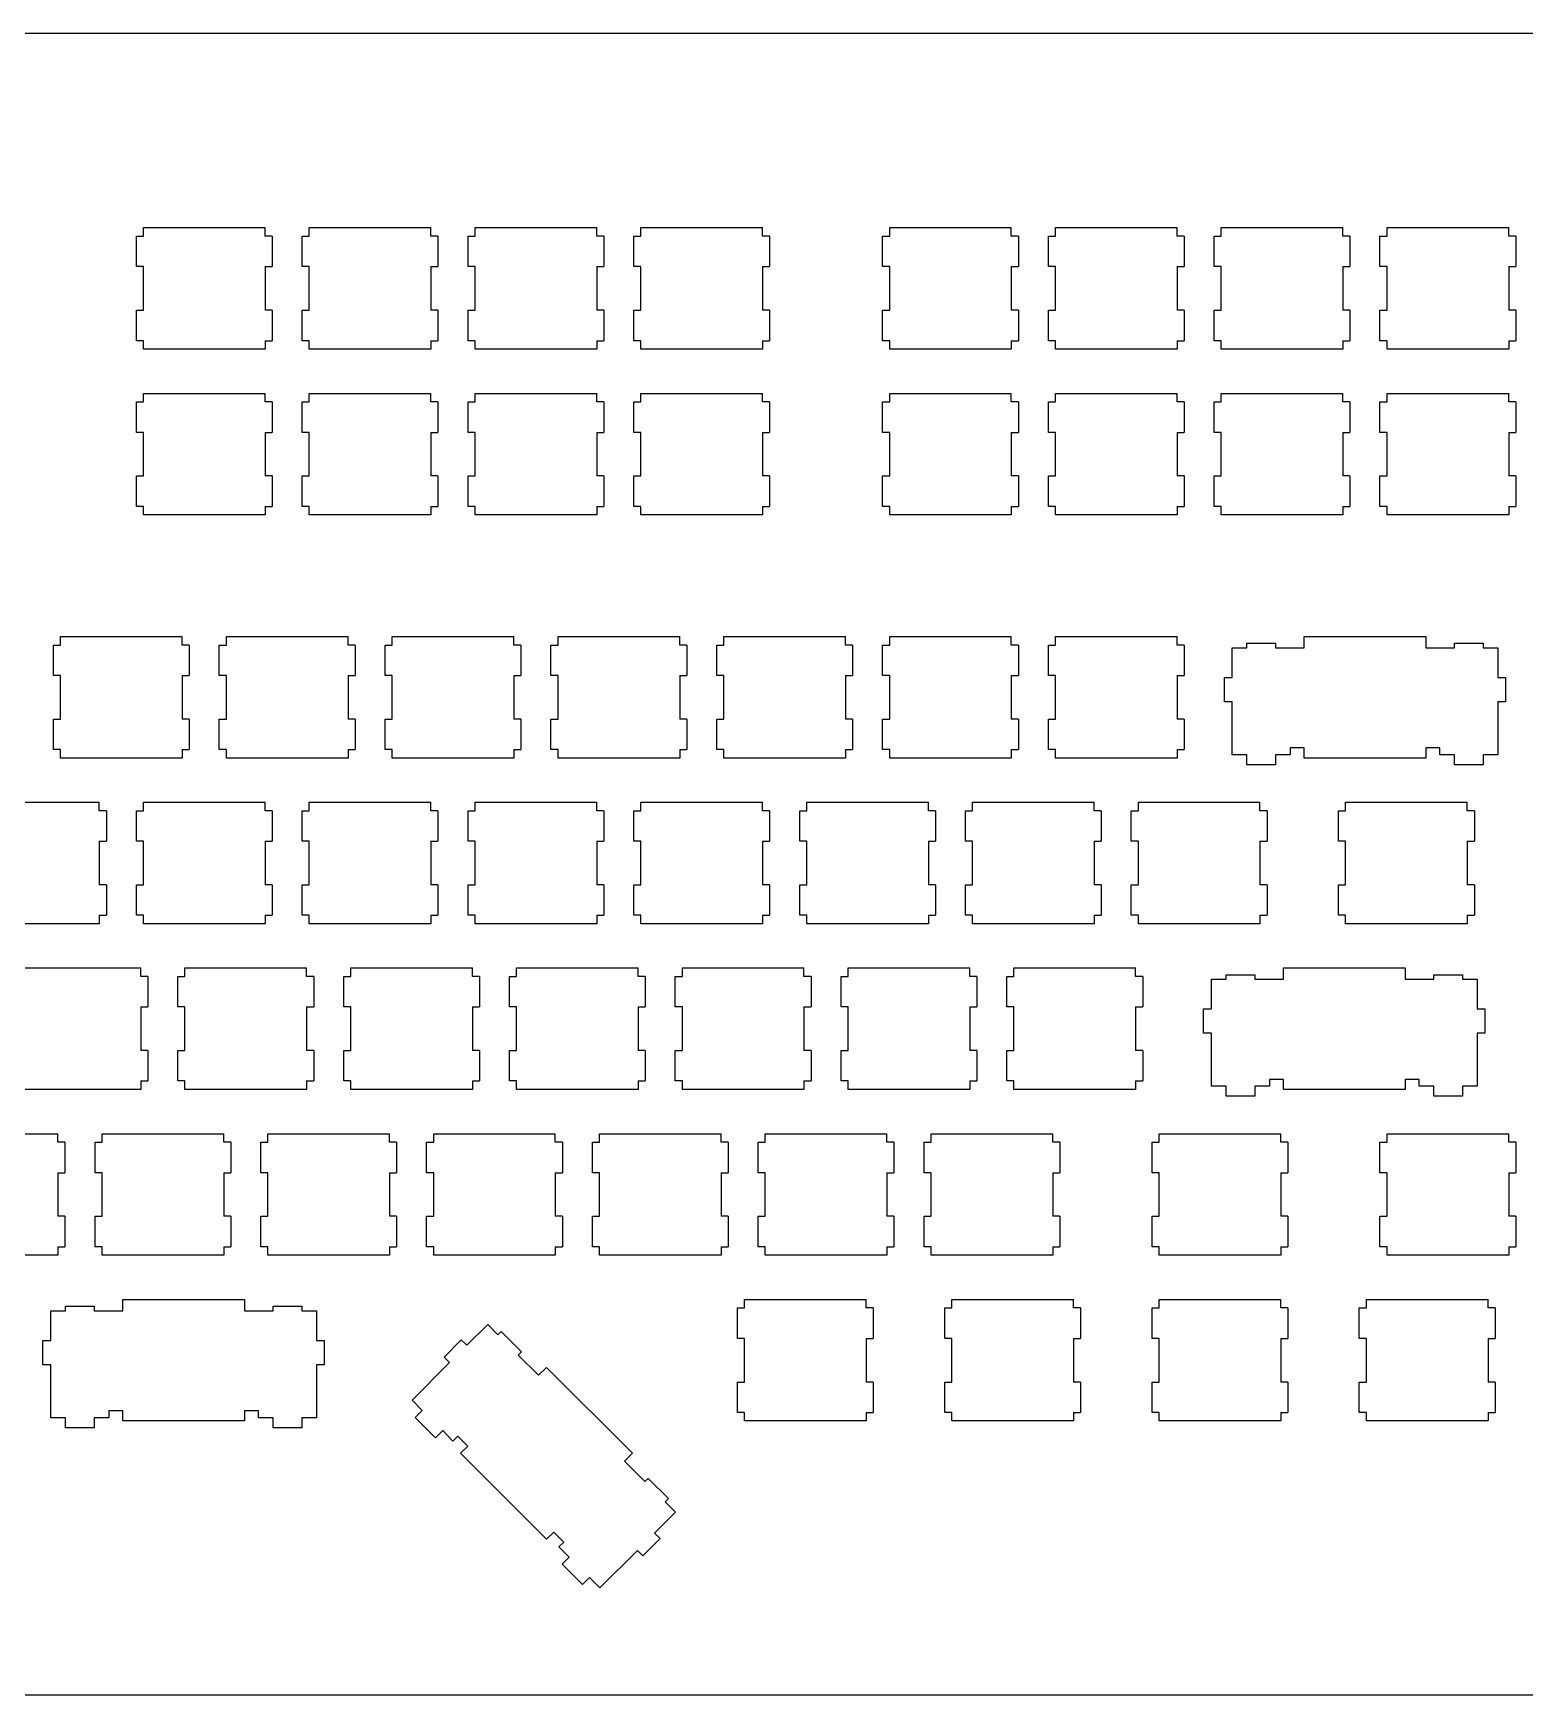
# Model space of a CAD drawing. Header units: millimetres. Extents: x 7 to 436, y 9 to 200.
# Drawn here: x 120.6 to 292, y 8.7 to 199.7 of the extents above; entities that cross this region are included whole.
import ezdxf

# ---------------------------------------------------------------- set-up
doc = ezdxf.new("R2010")
doc.units = ezdxf.units.MM
doc.layers.get('0').update_dxf_attribs({"true_color": 0xffffff})
doc.layers.add('BLACK', color=1, linetype='Continuous', true_color=0xff0000)

msp = doc.modelspace()

# ---------------------------------------------------------------- linework, layer by layer
for p, q in [((8.72, 199.7), (434.18, 199.7)), ((8.72, 8.72), (434.18, 8.72))]:
    msp.add_line(p, q)
at = {"color": 7, "true_color": 0xffffff}
for p, q in [((132.5, 172.87), (132.5, 176.37)), ((132.5, 176.37), (133.31, 176.37)), ((133.31, 176.37), (133.31, 177.35)), ((133.31, 177.35), (147.28, 177.35)), ((147.28, 176.37), (147.28, 177.35)), ((148.09, 176.37), (147.28, 176.37)), ((148.09, 176.37), (148.09, 172.87)), ((151.55, 172.87), (151.55, 176.37)), ((151.55, 176.37), (152.36, 176.37)), ((152.36, 177.35), (166.33, 177.35)), ((152.36, 176.37), (152.36, 177.35)), ((166.33, 176.37), (166.33, 177.35)), ((167.14, 176.37), (166.33, 176.37)), ((167.14, 176.37), (167.14, 172.87)), ((170.6, 172.87), (170.6, 176.37)), ((170.6, 176.37), (171.41, 176.37)), ((171.41, 177.35), (185.38, 177.35)), ((171.41, 176.37), (171.41, 177.35)), ((185.38, 176.37), (185.38, 177.35)), ((186.19, 176.37), (185.38, 176.37)), ((186.19, 176.37), (186.19, 172.87)), ((189.65, 172.87), (189.65, 176.37)), ((189.65, 176.37), (190.46, 176.37)), ((190.46, 177.35), (204.43, 177.35)), ((190.46, 176.37), (190.46, 177.35)), ((204.43, 176.37), (204.43, 177.35)), ((205.24, 176.37), (204.43, 176.37)), ((205.24, 176.37), (205.24, 172.87)), ((218.22, 172.87), (218.22, 176.37)), ((218.22, 176.37), (219.04, 176.37)), ((219.04, 176.37), (219.04, 177.35)), ((219.04, 177.35), (233.01, 177.35)), ((233.01, 176.37), (233.01, 177.35)), ((233.82, 176.37), (233.01, 176.37)), ((233.82, 176.37), (233.82, 172.87)), ((237.27, 172.87), (237.27, 176.37)), ((237.27, 176.37), (238.09, 176.37)), ((238.09, 177.35), (252.06, 177.35)), ((238.09, 176.37), (238.09, 177.35)), ((252.06, 176.37), (252.06, 177.35)), ((252.87, 176.37), (252.06, 176.37)), ((252.87, 176.37), (252.87, 172.87)), ((256.32, 172.87), (256.32, 176.37)), ((256.32, 176.37), (257.14, 176.37)), ((257.14, 177.35), (271.11, 177.35)), ((257.14, 176.37), (257.14, 177.35)), ((271.11, 176.37), (271.11, 177.35)), ((271.92, 176.37), (271.11, 176.37)), ((271.92, 176.37), (271.92, 172.87)), ((275.37, 172.87), (275.37, 176.37)), ((275.37, 176.37), (276.19, 176.37)), ((276.19, 177.35), (290.16, 177.35)), ((276.19, 176.37), (276.19, 177.35)), ((290.16, 176.37), (290.16, 177.35)), ((290.97, 176.37), (290.16, 176.37)), ((290.97, 176.37), (290.97, 172.87)), ((133.31, 172.87), (132.5, 172.87)), ((133.31, 167.86), (133.31, 172.87)), ((147.28, 172.87), (148.09, 172.87)), ((147.28, 172.87), (147.28, 167.86)), ((152.36, 172.87), (151.55, 172.87)), ((152.36, 167.86), (152.36, 172.87)), ((166.33, 172.87), (166.33, 167.86)), ((166.33, 172.87), (167.14, 172.87)), ((171.41, 172.87), (170.6, 172.87)), ((171.41, 167.86), (171.41, 172.87)), ((185.38, 172.87), (185.38, 167.86)), ((185.38, 172.87), (186.19, 172.87)), ((190.46, 172.87), (189.65, 172.87)), ((190.46, 167.86), (190.46, 172.87)), ((204.43, 172.87), (204.43, 167.86)), ((204.43, 172.87), (205.24, 172.87)), ((219.04, 172.87), (218.22, 172.87)), ((219.04, 167.86), (219.04, 172.87)), ((233.01, 172.87), (233.82, 172.87)), ((233.01, 172.87), (233.01, 167.86)), ((238.09, 172.87), (237.27, 172.87)), ((238.09, 167.86), (238.09, 172.87)), ((252.06, 172.87), (252.06, 167.86)), ((252.06, 172.87), (252.87, 172.87)), ((257.14, 172.87), (256.32, 172.87)), ((257.14, 167.86), (257.14, 172.87)), ((271.11, 172.87), (271.11, 167.86)), ((271.11, 172.87), (271.92, 172.87)), ((276.19, 172.87), (275.37, 172.87)), ((276.19, 167.86), (276.19, 172.87)), ((290.16, 172.87), (290.16, 167.86)), ((290.16, 172.87), (290.97, 172.87)), ((132.5, 164.36), (132.5, 167.86)), ((132.5, 167.86), (133.31, 167.86)), ((148.09, 167.86), (147.28, 167.86)), ((148.09, 167.86), (148.09, 164.36)), ((151.55, 164.36), (151.55, 167.86)), ((151.55, 167.86), (152.36, 167.86)), ((167.14, 167.86), (166.33, 167.86)), ((167.14, 167.86), (167.14, 164.36)), ((170.6, 164.36), (170.6, 167.86)), ((170.6, 167.86), (171.41, 167.86)), ((186.19, 167.86), (185.38, 167.86)), ((186.19, 167.86), (186.19, 164.36)), ((189.65, 164.36), (189.65, 167.86)), ((189.65, 167.86), (190.46, 167.86)), ((205.24, 167.86), (204.43, 167.86)), ((205.24, 167.86), (205.24, 164.36)), ((218.22, 164.36), (218.22, 167.86)), ((218.22, 167.86), (219.04, 167.86)), ((233.82, 167.86), (233.01, 167.86)), ((233.82, 167.86), (233.82, 164.36)), ((237.27, 164.36), (237.27, 167.86)), ((237.27, 167.86), (238.09, 167.86)), ((252.87, 167.86), (252.06, 167.86)), ((252.87, 167.86), (252.87, 164.36)), ((256.32, 164.36), (256.32, 167.86)), ((256.32, 167.86), (257.14, 167.86)), ((271.92, 167.86), (271.11, 167.86)), ((271.92, 167.86), (271.92, 164.36)), ((275.37, 164.36), (275.37, 167.86)), ((275.37, 167.86), (276.19, 167.86)), ((290.97, 167.86), (290.16, 167.86)), ((290.97, 167.86), (290.97, 164.36)), ((133.31, 164.36), (132.5, 164.36)), ((133.31, 163.38), (133.31, 164.36)), ((147.28, 164.36), (148.09, 164.36)), ((147.28, 164.36), (147.28, 163.38)), ((152.36, 164.36), (151.55, 164.36)), ((152.36, 163.38), (152.36, 164.36)), ((166.33, 164.36), (167.14, 164.36)), ((166.33, 164.36), (166.33, 163.38)), ((171.41, 164.36), (170.6, 164.36)), ((171.41, 163.38), (171.41, 164.36)), ((185.38, 164.36), (186.19, 164.36)), ((185.38, 164.36), (185.38, 163.38)), ((190.46, 164.36), (189.65, 164.36)), ((190.46, 163.38), (190.46, 164.36)), ((204.43, 164.36), (205.24, 164.36)), ((204.43, 164.36), (204.43, 163.38)), ((219.04, 164.36), (218.22, 164.36)), ((219.04, 163.38), (219.04, 164.36)), ((233.01, 164.36), (233.82, 164.36)), ((233.01, 164.36), (233.01, 163.38)), ((238.09, 164.36), (237.27, 164.36)), ((238.09, 163.38), (238.09, 164.36)), ((252.06, 164.36), (252.87, 164.36)), ((252.06, 164.36), (252.06, 163.38)), ((257.14, 164.36), (256.32, 164.36)), ((257.14, 163.38), (257.14, 164.36)), ((271.11, 164.36), (271.92, 164.36)), ((271.11, 164.36), (271.11, 163.38)), ((276.19, 164.36), (275.37, 164.36)), ((276.19, 163.38), (276.19, 164.36)), ((290.16, 164.36), (290.97, 164.36)), ((290.16, 164.36), (290.16, 163.38)), ((147.28, 163.38), (133.31, 163.38)), ((166.33, 163.38), (152.36, 163.38)), ((185.38, 163.38), (171.41, 163.38)), ((204.43, 163.38), (190.46, 163.38)), ((233.01, 163.38), (219.04, 163.38)), ((252.06, 163.38), (238.09, 163.38)), ((271.11, 163.38), (257.14, 163.38)), ((290.16, 163.38), (276.19, 163.38)), ((132.5, 157.32), (133.31, 157.32)), ((132.5, 153.82), (132.5, 157.32)), ((133.31, 157.32), (133.31, 158.3)), ((133.31, 158.3), (147.28, 158.3)), ((147.28, 157.32), (147.28, 158.3)), ((148.09, 157.32), (147.28, 157.32)), ((148.09, 157.32), (148.09, 153.82)), ((151.55, 157.32), (152.36, 157.32)), ((151.55, 153.82), (151.55, 157.32)), ((152.36, 157.32), (152.36, 158.3)), ((152.36, 158.3), (166.33, 158.3)), ((166.33, 157.32), (166.33, 158.3)), ((167.14, 157.32), (166.33, 157.32)), ((167.14, 157.32), (167.14, 153.82)), ((170.6, 157.32), (171.41, 157.32)), ((170.6, 153.82), (170.6, 157.32)), ((171.41, 157.32), (171.41, 158.3)), ((171.41, 158.3), (185.38, 158.3)), ((185.38, 157.32), (185.38, 158.3)), ((186.19, 157.32), (185.38, 157.32)), ((186.19, 157.32), (186.19, 153.82)), ((189.65, 157.32), (190.46, 157.32)), ((189.65, 153.82), (189.65, 157.32)), ((190.46, 157.32), (190.46, 158.3)), ((190.46, 158.3), (204.43, 158.3)), ((204.43, 157.32), (204.43, 158.3)), ((205.24, 157.32), (204.43, 157.32)), ((205.24, 157.32), (205.24, 153.82)), ((218.22, 157.32), (219.04, 157.32)), ((218.22, 153.82), (218.22, 157.32)), ((219.04, 157.32), (219.04, 158.3)), ((219.04, 158.3), (233.01, 158.3)), ((233.01, 157.32), (233.01, 158.3)), ((233.82, 157.32), (233.01, 157.32)), ((233.82, 157.32), (233.82, 153.82)), ((237.27, 157.32), (238.09, 157.32)), ((237.27, 153.82), (237.27, 157.32)), ((238.09, 157.32), (238.09, 158.3)), ((238.09, 158.3), (252.06, 158.3)), ((252.06, 157.32), (252.06, 158.3)), ((252.87, 157.32), (252.06, 157.32)), ((252.87, 157.32), (252.87, 153.82)), ((256.32, 157.32), (257.14, 157.32)), ((256.32, 153.82), (256.32, 157.32)), ((257.14, 157.32), (257.14, 158.3)), ((257.14, 158.3), (271.11, 158.3)), ((271.11, 157.32), (271.11, 158.3)), ((271.92, 157.32), (271.11, 157.32)), ((271.92, 157.32), (271.92, 153.82)), ((275.37, 157.32), (276.19, 157.32)), ((275.37, 153.82), (275.37, 157.32)), ((276.19, 157.32), (276.19, 158.3)), ((276.19, 158.3), (290.16, 158.3)), ((290.16, 157.32), (290.16, 158.3)), ((290.97, 157.32), (290.16, 157.32)), ((290.97, 157.32), (290.97, 153.82)), ((133.31, 153.82), (132.5, 153.82)), ((133.31, 148.81), (133.31, 153.82)), ((147.28, 153.82), (148.09, 153.82)), ((147.28, 153.82), (147.28, 148.81)), ((152.36, 153.82), (151.55, 153.82)), ((152.36, 148.81), (152.36, 153.82)), ((166.33, 153.82), (167.14, 153.82)), ((166.33, 153.82), (166.33, 148.81)), ((171.41, 153.82), (170.6, 153.82)), ((171.41, 148.81), (171.41, 153.82)), ((185.38, 153.82), (186.19, 153.82)), ((185.38, 153.82), (185.38, 148.81)), ((190.46, 153.82), (189.65, 153.82)), ((190.46, 148.81), (190.46, 153.82)), ((204.43, 153.82), (205.24, 153.82)), ((204.43, 153.82), (204.43, 148.81)), ((219.04, 153.82), (218.22, 153.82)), ((219.04, 148.81), (219.04, 153.82)), ((233.01, 153.82), (233.82, 153.82)), ((233.01, 153.82), (233.01, 148.81)), ((238.09, 153.82), (237.27, 153.82)), ((238.09, 148.81), (238.09, 153.82)), ((252.06, 153.82), (252.87, 153.82)), ((252.06, 153.82), (252.06, 148.81)), ((257.14, 153.82), (256.32, 153.82)), ((257.14, 148.81), (257.14, 153.82)), ((271.11, 153.82), (271.92, 153.82)), ((271.11, 153.82), (271.11, 148.81)), ((276.19, 153.82), (275.37, 153.82)), ((276.19, 148.81), (276.19, 153.82)), ((290.16, 153.82), (290.97, 153.82)), ((290.16, 153.82), (290.16, 148.81)), ((132.5, 148.81), (133.31, 148.81)), ((132.5, 145.31), (132.5, 148.81)), ((148.09, 148.81), (147.28, 148.81)), ((148.09, 148.81), (148.09, 145.31)), ((151.55, 148.81), (152.36, 148.81)), ((151.55, 145.31), (151.55, 148.81)), ((167.14, 148.81), (166.33, 148.81)), ((167.14, 148.81), (167.14, 145.31)), ((170.6, 148.81), (171.41, 148.81)), ((170.6, 145.31), (170.6, 148.81)), ((186.19, 148.81), (185.38, 148.81)), ((186.19, 148.81), (186.19, 145.31)), ((189.65, 148.81), (190.46, 148.81)), ((189.65, 145.31), (189.65, 148.81)), ((205.24, 148.81), (204.43, 148.81)), ((205.24, 148.81), (205.24, 145.31)), ((218.22, 148.81), (219.04, 148.81)), ((218.22, 145.31), (218.22, 148.81)), ((233.82, 148.81), (233.01, 148.81)), ((233.82, 148.81), (233.82, 145.31)), ((237.27, 148.81), (238.09, 148.81)), ((237.27, 145.31), (237.27, 148.81)), ((252.87, 148.81), (252.06, 148.81)), ((252.87, 148.81), (252.87, 145.31)), ((256.32, 148.81), (257.14, 148.81)), ((256.32, 145.31), (256.32, 148.81)), ((271.92, 148.81), (271.11, 148.81)), ((271.92, 148.81), (271.92, 145.31)), ((275.37, 148.81), (276.19, 148.81)), ((275.37, 145.31), (275.37, 148.81)), ((290.97, 148.81), (290.16, 148.81)), ((290.97, 148.81), (290.97, 145.31)), ((133.31, 145.31), (132.5, 145.31)), ((133.31, 144.33), (133.31, 145.31)), ((147.28, 145.31), (147.28, 144.33)), ((147.28, 145.31), (148.09, 145.31)), ((152.36, 145.31), (151.55, 145.31)), ((152.36, 144.33), (152.36, 145.31)), ((166.33, 145.31), (166.33, 144.33)), ((166.33, 145.31), (167.14, 145.31)), ((171.41, 145.31), (170.6, 145.31)), ((171.41, 144.33), (171.41, 145.31)), ((185.38, 145.31), (185.38, 144.33)), ((185.38, 145.31), (186.19, 145.31)), ((190.46, 145.31), (189.65, 145.31)), ((190.46, 144.33), (190.46, 145.31)), ((204.43, 145.31), (204.43, 144.33)), ((204.43, 145.31), (205.24, 145.31)), ((219.04, 145.31), (218.22, 145.31)), ((219.04, 144.33), (219.04, 145.31)), ((233.01, 145.31), (233.01, 144.33)), ((233.01, 145.31), (233.82, 145.31)), ((238.09, 145.31), (237.27, 145.31)), ((238.09, 144.33), (238.09, 145.31)), ((252.06, 145.31), (252.06, 144.33)), ((252.06, 145.31), (252.87, 145.31)), ((257.14, 145.31), (256.32, 145.31)), ((257.14, 144.33), (257.14, 145.31)), ((271.11, 145.31), (271.11, 144.33)), ((271.11, 145.31), (271.92, 145.31)), ((276.19, 145.31), (275.37, 145.31)), ((276.19, 144.33), (276.19, 145.31)), ((290.16, 145.31), (290.16, 144.33)), ((290.16, 145.31), (290.97, 145.31)), ((147.28, 144.33), (133.31, 144.33)), ((166.33, 144.33), (152.36, 144.33)), ((185.38, 144.33), (171.41, 144.33)), ((204.43, 144.33), (190.46, 144.33)), ((233.01, 144.33), (219.04, 144.33)), ((252.06, 144.33), (238.09, 144.33)), ((271.11, 144.33), (257.14, 144.33)), ((290.16, 144.33), (276.19, 144.33)), ((123.79, 129.38), (123.79, 130.36)), ((123.79, 130.36), (137.76, 130.36)), ((137.76, 129.38), (137.76, 130.36)), ((142.84, 129.38), (142.84, 130.36)), ((142.84, 130.36), (156.81, 130.36)), ((156.81, 129.38), (156.81, 130.36)), ((161.89, 129.38), (161.89, 130.36)), ((161.89, 130.36), (175.86, 130.36)), ((175.86, 129.38), (175.86, 130.36)), ((180.94, 129.38), (180.94, 130.36)), ((180.94, 130.36), (194.91, 130.36)), ((194.91, 129.38), (194.91, 130.36)), ((199.99, 129.38), (199.99, 130.36)), ((199.99, 130.36), (213.96, 130.36)), ((213.96, 129.38), (213.96, 130.36)), ((219.04, 129.38), (219.04, 130.36)), ((219.04, 130.36), (233.01, 130.36)), ((233.01, 129.38), (233.01, 130.36)), ((238.09, 129.38), (238.09, 130.36)), ((238.09, 130.36), (252.06, 130.36)), ((252.06, 129.38), (252.06, 130.36)), ((122.97, 129.38), (123.79, 129.38)), ((122.97, 125.88), (122.97, 129.38)), ((138.57, 129.38), (137.76, 129.38)), ((138.57, 129.38), (138.57, 125.88)), ((142.02, 129.38), (142.84, 129.38)), ((142.02, 125.88), (142.02, 129.38)), ((157.62, 129.38), (156.81, 129.38)), ((157.62, 129.38), (157.62, 125.88)), ((161.07, 129.38), (161.89, 129.38)), ((161.07, 125.88), (161.07, 129.38)), ((176.67, 129.38), (175.86, 129.38)), ((176.67, 129.38), (176.67, 125.88)), ((180.12, 129.38), (180.94, 129.38)), ((180.12, 125.88), (180.12, 129.38)), ((195.72, 129.38), (194.91, 129.38)), ((195.72, 129.38), (195.72, 125.88)), ((199.17, 129.38), (199.99, 129.38)), ((199.17, 125.88), (199.17, 129.38)), ((214.77, 129.38), (213.96, 129.38)), ((214.77, 129.38), (214.77, 125.88)), ((218.22, 129.38), (219.04, 129.38)), ((218.22, 125.88), (218.22, 129.38)), ((233.82, 129.38), (233.01, 129.38)), ((233.82, 129.38), (233.82, 125.88)), ((237.27, 129.38), (238.09, 129.38)), ((237.27, 125.88), (237.27, 129.38)), ((252.87, 129.38), (252.06, 129.38)), ((252.87, 129.38), (252.87, 125.88)), ((123.79, 125.88), (122.97, 125.88)), ((123.79, 120.87), (123.79, 125.88)), ((137.76, 125.88), (138.57, 125.88)), ((137.76, 125.88), (137.76, 120.87)), ((142.84, 125.88), (142.02, 125.88)), ((142.84, 120.87), (142.84, 125.88)), ((156.81, 125.88), (157.62, 125.88)), ((156.81, 125.88), (156.81, 120.87)), ((161.89, 125.88), (161.07, 125.88)), ((161.89, 120.87), (161.89, 125.88)), ((175.86, 125.88), (176.67, 125.88)), ((175.86, 125.88), (175.86, 120.87)), ((180.94, 125.88), (180.12, 125.88)), ((180.94, 120.87), (180.94, 125.88)), ((194.91, 125.88), (195.72, 125.88)), ((194.91, 125.88), (194.91, 120.87)), ((199.99, 125.88), (199.17, 125.88)), ((199.99, 120.87), (199.99, 125.88)), ((213.96, 125.88), (214.77, 125.88)), ((213.96, 125.88), (213.96, 120.87)), ((219.04, 125.88), (218.22, 125.88)), ((219.04, 120.87), (219.04, 125.88)), ((233.01, 125.88), (233.82, 125.88)), ((233.01, 125.88), (233.01, 120.87)), ((238.09, 125.88), (237.27, 125.88)), ((238.09, 120.87), (238.09, 125.88)), ((252.06, 125.88), (252.87, 125.88)), ((252.06, 125.88), (252.06, 120.87)), ((122.97, 120.87), (123.79, 120.87)), ((122.97, 117.37), (122.97, 120.87)), ((138.57, 120.87), (137.76, 120.87)), ((138.57, 120.87), (138.57, 117.37)), ((142.02, 120.87), (142.84, 120.87)), ((142.02, 117.37), (142.02, 120.87)), ((157.62, 120.87), (156.81, 120.87)), ((157.62, 120.87), (157.62, 117.37)), ((161.07, 120.87), (161.89, 120.87)), ((161.07, 117.37), (161.07, 120.87)), ((176.67, 120.87), (175.86, 120.87)), ((176.67, 120.87), (176.67, 117.37)), ((180.12, 120.87), (180.94, 120.87)), ((180.12, 117.37), (180.12, 120.87)), ((195.72, 120.87), (194.91, 120.87)), ((195.72, 120.87), (195.72, 117.37)), ((199.17, 120.87), (199.99, 120.87)), ((199.17, 117.37), (199.17, 120.87)), ((214.77, 120.87), (213.96, 120.87)), ((214.77, 120.87), (214.77, 117.37)), ((218.22, 120.87), (219.04, 120.87)), ((218.22, 117.37), (218.22, 120.87)), ((233.82, 120.87), (233.01, 120.87)), ((233.82, 120.87), (233.82, 117.37)), ((237.27, 120.87), (238.09, 120.87)), ((237.27, 117.37), (237.27, 120.87)), ((252.87, 120.87), (252.06, 120.87)), ((252.87, 120.87), (252.87, 117.37)), ((123.79, 117.37), (122.97, 117.37)), ((123.79, 116.39), (123.79, 117.37)), ((137.76, 117.37), (137.76, 116.39)), ((137.76, 117.37), (138.57, 117.37)), ((142.84, 117.37), (142.02, 117.37)), ((142.84, 116.39), (142.84, 117.37)), ((156.81, 117.37), (156.81, 116.39)), ((156.81, 117.37), (157.62, 117.37)), ((161.89, 117.37), (161.07, 117.37)), ((161.89, 116.39), (161.89, 117.37)), ((175.86, 117.37), (175.86, 116.39)), ((175.86, 117.37), (176.67, 117.37)), ((180.94, 117.37), (180.12, 117.37)), ((180.94, 116.39), (180.94, 117.37)), ((194.91, 117.37), (194.91, 116.39)), ((194.91, 117.37), (195.72, 117.37)), ((199.99, 117.37), (199.17, 117.37)), ((199.99, 116.39), (199.99, 117.37)), ((213.96, 117.37), (213.96, 116.39)), ((213.96, 117.37), (214.77, 117.37)), ((219.04, 117.37), (218.22, 117.37)), ((219.04, 116.39), (219.04, 117.37)), ((233.01, 117.37), (233.01, 116.39)), ((233.01, 117.37), (233.82, 117.37)), ((238.09, 117.37), (237.27, 117.37)), ((238.09, 116.39), (238.09, 117.37)), ((252.06, 117.37), (252.06, 116.39)), ((252.06, 117.37), (252.87, 117.37)), ((137.76, 116.39), (123.79, 116.39)), ((156.81, 116.39), (142.84, 116.39)), ((175.86, 116.39), (161.89, 116.39)), ((194.91, 116.39), (180.94, 116.39)), ((213.96, 116.39), (199.99, 116.39)), ((233.01, 116.39), (219.04, 116.39)), ((252.06, 116.39), (238.09, 116.39)), ((114.26, 111.31), (128.23, 111.31)), ((128.23, 110.33), (128.23, 111.31)), ((133.31, 110.33), (133.31, 111.31)), ((133.31, 111.31), (147.28, 111.31)), ((147.28, 110.33), (147.28, 111.31)), ((152.36, 110.33), (152.36, 111.31)), ((152.36, 111.31), (166.33, 111.31)), ((166.33, 110.33), (166.33, 111.31)), ((171.41, 110.33), (171.41, 111.31)), ((171.41, 111.31), (185.38, 111.31)), ((185.38, 110.33), (185.38, 111.31)), ((190.46, 110.33), (190.46, 111.31)), ((190.46, 111.31), (204.43, 111.31)), ((204.43, 110.33), (204.43, 111.31)), ((209.51, 110.33), (209.51, 111.31)), ((209.51, 111.31), (223.48, 111.31)), ((223.48, 110.33), (223.48, 111.31)), ((228.56, 110.33), (228.56, 111.31)), ((228.56, 111.31), (242.53, 111.31)), ((242.53, 110.33), (242.53, 111.31)), ((247.61, 110.33), (247.61, 111.31)), ((247.61, 111.31), (261.58, 111.31)), ((261.58, 110.33), (261.58, 111.31)), ((271.42, 110.33), (271.42, 111.31)), ((271.42, 111.31), (285.39, 111.31)), ((285.39, 110.33), (285.39, 111.31)), ((129.04, 110.33), (128.23, 110.33)), ((129.04, 110.33), (129.04, 106.83)), ((132.5, 110.33), (133.31, 110.33)), ((132.5, 106.83), (132.5, 110.33)), ((148.09, 110.33), (147.28, 110.33)), ((148.09, 110.33), (148.09, 106.83)), ((151.55, 110.33), (152.36, 110.33)), ((151.55, 106.83), (151.55, 110.33)), ((167.14, 110.33), (166.33, 110.33)), ((167.14, 110.33), (167.14, 106.83)), ((170.6, 110.33), (171.41, 110.33)), ((170.6, 106.83), (170.6, 110.33)), ((186.19, 110.33), (185.38, 110.33)), ((186.19, 110.33), (186.19, 106.83)), ((189.65, 110.33), (190.46, 110.33)), ((189.65, 106.83), (189.65, 110.33)), ((205.24, 110.33), (204.43, 110.33)), ((205.24, 110.33), (205.24, 106.83)), ((208.7, 110.33), (209.51, 110.33)), ((208.7, 106.83), (208.7, 110.33)), ((224.29, 110.33), (223.48, 110.33)), ((224.29, 110.33), (224.29, 106.83)), ((227.75, 110.33), (228.56, 110.33)), ((227.75, 106.83), (227.75, 110.33)), ((243.34, 110.33), (242.53, 110.33)), ((243.34, 110.33), (243.34, 106.83)), ((246.8, 110.33), (247.61, 110.33)), ((246.8, 106.83), (246.8, 110.33)), ((262.39, 110.33), (261.58, 110.33)), ((262.39, 110.33), (262.39, 106.83)), ((270.61, 110.33), (271.42, 110.33)), ((270.61, 106.83), (270.61, 110.33)), ((286.21, 110.33), (285.39, 110.33)), ((286.21, 110.33), (286.21, 106.83)), ((128.23, 106.83), (129.04, 106.83)), ((128.23, 106.83), (128.23, 101.82)), ((133.31, 106.83), (132.5, 106.83)), ((133.31, 101.82), (133.31, 106.83)), ((147.28, 106.83), (148.09, 106.83)), ((147.28, 106.83), (147.28, 101.82)), ((152.36, 106.83), (151.55, 106.83)), ((152.36, 101.82), (152.36, 106.83)), ((166.33, 106.83), (167.14, 106.83)), ((166.33, 106.83), (166.33, 101.82)), ((171.41, 106.83), (170.6, 106.83)), ((171.41, 101.82), (171.41, 106.83)), ((185.38, 106.83), (186.19, 106.83)), ((185.38, 106.83), (185.38, 101.82)), ((190.46, 106.83), (189.65, 106.83)), ((190.46, 101.82), (190.46, 106.83)), ((204.43, 106.83), (205.24, 106.83)), ((204.43, 106.83), (204.43, 101.82)), ((209.51, 106.83), (208.7, 106.83)), ((209.51, 101.82), (209.51, 106.83)), ((223.48, 106.83), (224.29, 106.83)), ((223.48, 106.83), (223.48, 101.82)), ((228.56, 106.83), (227.75, 106.83)), ((228.56, 101.82), (228.56, 106.83)), ((242.53, 106.83), (243.34, 106.83)), ((242.53, 106.83), (242.53, 101.82)), ((247.61, 106.83), (246.8, 106.83)), ((247.61, 101.82), (247.61, 106.83)), ((261.58, 106.83), (262.39, 106.83)), ((261.58, 106.83), (261.58, 101.82)), ((271.42, 106.83), (270.61, 106.83)), ((271.42, 101.82), (271.42, 106.83)), ((285.39, 106.83), (286.21, 106.83)), ((285.39, 106.83), (285.39, 101.82)), ((129.04, 101.82), (128.23, 101.82)), ((129.04, 101.82), (129.04, 98.32)), ((132.5, 101.82), (133.31, 101.82)), ((132.5, 98.32), (132.5, 101.82)), ((148.09, 101.82), (147.28, 101.82)), ((148.09, 101.82), (148.09, 98.32)), ((151.55, 101.82), (152.36, 101.82)), ((151.55, 98.32), (151.55, 101.82)), ((167.14, 101.82), (166.33, 101.82)), ((167.14, 101.82), (167.14, 98.32)), ((170.6, 101.82), (171.41, 101.82)), ((170.6, 98.32), (170.6, 101.82)), ((186.19, 101.82), (185.38, 101.82)), ((186.19, 101.82), (186.19, 98.32)), ((189.65, 101.82), (190.46, 101.82)), ((189.65, 98.32), (189.65, 101.82)), ((205.24, 101.82), (204.43, 101.82)), ((205.24, 101.82), (205.24, 98.32)), ((208.7, 101.82), (209.51, 101.82)), ((208.7, 98.32), (208.7, 101.82)), ((224.29, 101.82), (223.48, 101.82)), ((224.29, 101.82), (224.29, 98.32)), ((227.75, 101.82), (228.56, 101.82)), ((227.75, 98.32), (227.75, 101.82)), ((243.34, 101.82), (242.53, 101.82)), ((243.34, 101.82), (243.34, 98.32)), ((246.8, 101.82), (247.61, 101.82)), ((246.8, 98.32), (246.8, 101.82)), ((262.39, 101.82), (261.58, 101.82)), ((262.39, 101.82), (262.39, 98.32)), ((270.61, 101.82), (271.42, 101.82)), ((270.61, 98.32), (270.61, 101.82)), ((286.21, 101.82), (285.39, 101.82)), ((286.21, 101.82), (286.21, 98.32)), ((128.23, 98.32), (128.23, 97.34)), ((128.23, 98.32), (129.04, 98.32)), ((133.31, 98.32), (132.5, 98.32)), ((133.31, 97.34), (133.31, 98.32)), ((147.28, 98.32), (147.28, 97.34)), ((147.28, 98.32), (148.09, 98.32)), ((152.36, 98.32), (151.55, 98.32)), ((152.36, 97.34), (152.36, 98.32)), ((166.33, 98.32), (166.33, 97.34)), ((166.33, 98.32), (167.14, 98.32)), ((171.41, 98.32), (170.6, 98.32)), ((171.41, 97.34), (171.41, 98.32)), ((185.38, 98.32), (185.38, 97.34)), ((185.38, 98.32), (186.19, 98.32)), ((190.46, 98.32), (189.65, 98.32)), ((190.46, 97.34), (190.46, 98.32)), ((204.43, 98.32), (204.43, 97.34)), ((204.43, 98.32), (205.24, 98.32)), ((209.51, 98.32), (208.7, 98.32)), ((209.51, 97.34), (209.51, 98.32)), ((223.48, 98.32), (223.48, 97.34)), ((223.48, 98.32), (224.29, 98.32)), ((228.56, 98.32), (227.75, 98.32)), ((228.56, 97.34), (228.56, 98.32)), ((242.53, 98.32), (242.53, 97.34)), ((242.53, 98.32), (243.34, 98.32)), ((247.61, 98.32), (246.8, 98.32)), ((247.61, 97.34), (247.61, 98.32)), ((261.58, 98.32), (261.58, 97.34)), ((261.58, 98.32), (262.39, 98.32)), ((271.42, 98.32), (270.61, 98.32)), ((271.42, 97.34), (271.42, 98.32)), ((285.39, 98.32), (285.39, 97.34)), ((285.39, 98.32), (286.21, 98.32)), ((128.23, 97.34), (114.26, 97.34)), ((147.28, 97.34), (133.31, 97.34)), ((166.33, 97.34), (152.36, 97.34)), ((185.38, 97.34), (171.41, 97.34)), ((204.43, 97.34), (190.46, 97.34)), ((223.48, 97.34), (209.51, 97.34)), ((242.53, 97.34), (228.56, 97.34)), ((261.58, 97.34), (247.61, 97.34)), ((285.39, 97.34), (271.42, 97.34)), ((119.02, 92.26), (132.99, 92.26)), ((132.99, 91.28), (132.99, 92.26)), ((138.07, 91.28), (138.07, 92.26)), ((138.07, 92.26), (152.04, 92.26)), ((152.04, 91.28), (152.04, 92.26)), ((157.12, 91.28), (157.12, 92.26)), ((157.12, 92.26), (171.09, 92.26)), ((171.09, 91.28), (171.09, 92.26)), ((176.17, 91.28), (176.17, 92.26)), ((176.17, 92.26), (190.14, 92.26)), ((190.14, 91.28), (190.14, 92.26)), ((195.22, 91.28), (195.22, 92.26)), ((195.22, 92.26), (209.19, 92.26)), ((209.19, 91.28), (209.19, 92.26)), ((214.27, 91.28), (214.27, 92.26)), ((214.27, 92.26), (228.24, 92.26)), ((228.24, 91.28), (228.24, 92.26)), ((233.32, 91.28), (233.32, 92.26)), ((233.32, 92.26), (247.29, 92.26)), ((247.29, 91.28), (247.29, 92.26)), ((133.81, 91.28), (132.99, 91.28)), ((133.81, 91.28), (133.81, 87.78)), ((137.26, 91.28), (138.07, 91.28)), ((137.26, 87.78), (137.26, 91.28)), ((152.86, 91.28), (152.04, 91.28)), ((152.86, 91.28), (152.86, 87.78)), ((156.31, 91.28), (157.12, 91.28)), ((156.31, 87.78), (156.31, 91.28)), ((171.91, 91.28), (171.09, 91.28)), ((171.91, 91.28), (171.91, 87.78)), ((175.36, 91.28), (176.17, 91.28)), ((175.36, 87.78), (175.36, 91.28)), ((190.96, 91.28), (190.14, 91.28)), ((190.96, 91.28), (190.96, 87.78)), ((194.41, 91.28), (195.22, 91.28)), ((194.41, 87.78), (194.41, 91.28)), ((210.01, 91.28), (209.19, 91.28)), ((210.01, 91.28), (210.01, 87.78)), ((213.46, 91.28), (214.27, 91.28)), ((213.46, 87.78), (213.46, 91.28)), ((229.06, 91.28), (228.24, 91.28)), ((229.06, 91.28), (229.06, 87.78)), ((232.51, 91.28), (233.32, 91.28)), ((232.51, 87.78), (232.51, 91.28)), ((248.11, 91.28), (247.29, 91.28)), ((248.11, 91.28), (248.11, 87.78)), ((132.99, 87.78), (133.81, 87.78)), ((132.99, 87.78), (132.99, 82.77)), ((138.07, 87.78), (137.26, 87.78)), ((138.07, 82.77), (138.07, 87.78)), ((152.04, 87.78), (152.86, 87.78)), ((152.04, 87.78), (152.04, 82.77)), ((157.12, 87.78), (156.31, 87.78)), ((157.12, 82.77), (157.12, 87.78)), ((171.09, 87.78), (171.91, 87.78)), ((171.09, 87.78), (171.09, 82.77)), ((176.17, 87.78), (175.36, 87.78)), ((176.17, 82.77), (176.17, 87.78)), ((190.14, 87.78), (190.96, 87.78)), ((190.14, 87.78), (190.14, 82.77)), ((195.22, 87.78), (194.41, 87.78)), ((195.22, 82.77), (195.22, 87.78)), ((209.19, 87.78), (210.01, 87.78)), ((209.19, 87.78), (209.19, 82.77)), ((214.27, 87.78), (213.46, 87.78)), ((214.27, 82.77), (214.27, 87.78)), ((228.24, 87.78), (229.06, 87.78)), ((228.24, 87.78), (228.24, 82.77)), ((233.32, 87.78), (232.51, 87.78)), ((233.32, 82.77), (233.32, 87.78)), ((247.29, 87.78), (248.11, 87.78)), ((247.29, 87.78), (247.29, 82.77)), ((133.81, 82.77), (132.99, 82.77)), ((133.81, 82.77), (133.81, 79.27)), ((137.26, 82.77), (138.07, 82.77)), ((137.26, 79.27), (137.26, 82.77)), ((152.86, 82.77), (152.04, 82.77)), ((152.86, 82.77), (152.86, 79.27)), ((156.31, 82.77), (157.12, 82.77)), ((156.31, 79.27), (156.31, 82.77)), ((171.91, 82.77), (171.09, 82.77)), ((171.91, 82.77), (171.91, 79.27)), ((175.36, 82.77), (176.17, 82.77)), ((175.36, 79.27), (175.36, 82.77)), ((190.96, 82.77), (190.14, 82.77)), ((190.96, 82.77), (190.96, 79.27)), ((194.41, 82.77), (195.22, 82.77)), ((194.41, 79.27), (194.41, 82.77)), ((210.01, 82.77), (209.19, 82.77)), ((210.01, 82.77), (210.01, 79.27)), ((213.46, 82.77), (214.27, 82.77)), ((213.46, 79.27), (213.46, 82.77)), ((229.06, 82.77), (228.24, 82.77)), ((229.06, 82.77), (229.06, 79.27)), ((232.51, 82.77), (233.32, 82.77)), ((232.51, 79.27), (232.51, 82.77)), ((248.11, 82.77), (247.29, 82.77)), ((248.11, 82.77), (248.11, 79.27)), ((132.99, 79.27), (132.99, 78.29)), ((132.99, 79.27), (133.81, 79.27)), ((138.07, 79.27), (137.26, 79.27)), ((138.07, 78.29), (138.07, 79.27)), ((152.04, 79.27), (152.04, 78.29)), ((152.04, 79.27), (152.86, 79.27)), ((157.12, 79.27), (156.31, 79.27)), ((157.12, 78.29), (157.12, 79.27)), ((171.09, 79.27), (171.09, 78.29)), ((171.09, 79.27), (171.91, 79.27)), ((176.17, 79.27), (175.36, 79.27)), ((176.17, 78.29), (176.17, 79.27)), ((190.14, 79.27), (190.14, 78.29)), ((190.14, 79.27), (190.96, 79.27)), ((195.22, 79.27), (194.41, 79.27)), ((195.22, 78.29), (195.22, 79.27)), ((209.19, 79.27), (209.19, 78.29)), ((209.19, 79.27), (210.01, 79.27)), ((214.27, 79.27), (213.46, 79.27)), ((214.27, 78.29), (214.27, 79.27)), ((228.24, 79.27), (228.24, 78.29)), ((228.24, 79.27), (229.06, 79.27)), ((233.32, 79.27), (232.51, 79.27)), ((233.32, 78.29), (233.32, 79.27)), ((247.29, 79.27), (247.29, 78.29)), ((247.29, 79.27), (248.11, 79.27)), ((132.99, 78.29), (119.02, 78.29)), ((152.04, 78.29), (138.07, 78.29)), ((171.09, 78.29), (157.12, 78.29)), ((190.14, 78.29), (176.17, 78.29)), ((209.19, 78.29), (195.22, 78.29)), ((228.24, 78.29), (214.27, 78.29)), ((247.29, 78.29), (233.32, 78.29)), ((109.5, 73.21), (123.47, 73.21)), ((123.47, 72.23), (123.47, 73.21)), ((128.55, 72.23), (128.55, 73.21)), ((128.55, 73.21), (142.52, 73.21)), ((142.52, 72.23), (142.52, 73.21)), ((147.6, 72.23), (147.6, 73.21)), ((147.6, 73.21), (161.57, 73.21)), ((161.57, 72.23), (161.57, 73.21)), ((166.65, 72.23), (166.65, 73.21)), ((166.65, 73.21), (180.62, 73.21)), ((180.62, 72.23), (180.62, 73.21)), ((185.7, 72.23), (185.7, 73.21)), ((185.7, 73.21), (199.67, 73.21)), ((199.67, 72.23), (199.67, 73.21)), ((204.75, 72.23), (204.75, 73.21)), ((204.75, 73.21), (218.72, 73.21)), ((218.72, 72.23), (218.72, 73.21)), ((223.8, 72.23), (223.8, 73.21)), ((223.8, 73.21), (237.77, 73.21)), ((237.77, 72.23), (237.77, 73.21)), ((249.99, 72.23), (249.99, 73.21)), ((249.99, 73.21), (263.96, 73.21)), ((263.96, 72.23), (263.96, 73.21)), ((276.19, 72.23), (276.19, 73.21)), ((276.19, 73.21), (290.16, 73.21)), ((290.16, 72.23), (290.16, 73.21)), ((124.28, 72.23), (123.47, 72.23)), ((124.28, 72.23), (124.28, 68.73)), ((127.74, 72.23), (128.55, 72.23)), ((127.74, 68.73), (127.74, 72.23)), ((143.33, 72.23), (142.52, 72.23)), ((143.33, 72.23), (143.33, 68.73)), ((146.79, 72.23), (147.6, 72.23)), ((146.79, 68.73), (146.79, 72.23)), ((162.38, 72.23), (161.57, 72.23)), ((162.38, 72.23), (162.38, 68.73)), ((165.84, 72.23), (166.65, 72.23)), ((165.84, 68.73), (165.84, 72.23)), ((181.43, 72.23), (180.62, 72.23)), ((181.43, 72.23), (181.43, 68.73)), ((184.89, 72.23), (185.7, 72.23)), ((184.89, 68.73), (184.89, 72.23)), ((200.48, 72.23), (199.67, 72.23)), ((200.48, 72.23), (200.48, 68.73)), ((203.94, 72.23), (204.75, 72.23)), ((203.94, 68.73), (203.94, 72.23)), ((219.53, 72.23), (218.72, 72.23)), ((219.53, 72.23), (219.53, 68.73)), ((222.99, 72.23), (223.8, 72.23)), ((222.99, 68.73), (222.99, 72.23)), ((238.58, 72.23), (237.77, 72.23)), ((238.58, 72.23), (238.58, 68.73)), ((249.18, 72.23), (249.99, 72.23)), ((249.18, 68.73), (249.18, 72.23)), ((264.78, 72.23), (263.96, 72.23)), ((264.78, 72.23), (264.78, 68.73)), ((275.37, 72.23), (276.19, 72.23)), ((275.37, 68.73), (275.37, 72.23)), ((290.97, 72.23), (290.16, 72.23)), ((290.97, 72.23), (290.97, 68.73)), ((123.47, 68.73), (124.28, 68.73)), ((123.47, 68.73), (123.47, 63.72)), ((128.55, 68.73), (127.74, 68.73)), ((128.55, 63.72), (128.55, 68.73)), ((142.52, 68.73), (143.33, 68.73)), ((142.52, 68.73), (142.52, 63.72)), ((147.6, 68.73), (146.79, 68.73)), ((147.6, 63.72), (147.6, 68.73)), ((161.57, 68.73), (162.38, 68.73)), ((161.57, 68.73), (161.57, 63.72)), ((166.65, 68.73), (165.84, 68.73)), ((166.65, 63.72), (166.65, 68.73)), ((180.62, 68.73), (181.43, 68.73)), ((180.62, 68.73), (180.62, 63.72)), ((185.7, 68.73), (184.89, 68.73)), ((185.7, 63.72), (185.7, 68.73)), ((199.67, 68.73), (200.48, 68.73)), ((199.67, 68.73), (199.67, 63.72)), ((204.75, 68.73), (203.94, 68.73)), ((204.75, 63.72), (204.75, 68.73)), ((218.72, 68.73), (219.53, 68.73)), ((218.72, 68.73), (218.72, 63.72)), ((223.8, 68.73), (222.99, 68.73)), ((223.8, 63.72), (223.8, 68.73)), ((237.77, 68.73), (238.58, 68.73)), ((237.77, 68.73), (237.77, 63.72)), ((249.99, 68.73), (249.18, 68.73)), ((249.99, 63.72), (249.99, 68.73)), ((263.96, 68.73), (263.96, 63.72)), ((263.96, 68.73), (264.78, 68.73)), ((276.19, 68.73), (275.37, 68.73)), ((276.19, 63.72), (276.19, 68.73)), ((290.16, 68.73), (290.16, 63.72)), ((290.16, 68.73), (290.97, 68.73)), ((124.28, 63.72), (123.47, 63.72)), ((124.28, 63.72), (124.28, 60.22)), ((127.74, 63.72), (128.55, 63.72)), ((127.74, 60.22), (127.74, 63.72)), ((143.33, 63.72), (142.52, 63.72)), ((143.33, 63.72), (143.33, 60.22)), ((146.79, 63.72), (147.6, 63.72)), ((146.79, 60.22), (146.79, 63.72)), ((162.38, 63.72), (161.57, 63.72)), ((162.38, 63.72), (162.38, 60.22)), ((165.84, 63.72), (166.65, 63.72)), ((165.84, 60.22), (165.84, 63.72)), ((181.43, 63.72), (180.62, 63.72)), ((181.43, 63.72), (181.43, 60.22)), ((184.89, 63.72), (185.7, 63.72)), ((184.89, 60.22), (184.89, 63.72)), ((200.48, 63.72), (199.67, 63.72)), ((200.48, 63.72), (200.48, 60.22)), ((203.94, 63.72), (204.75, 63.72)), ((203.94, 60.22), (203.94, 63.72)), ((219.53, 63.72), (218.72, 63.72)), ((219.53, 63.72), (219.53, 60.22)), ((222.99, 63.72), (223.8, 63.72)), ((222.99, 60.22), (222.99, 63.72)), ((238.58, 63.72), (237.77, 63.72)), ((238.58, 63.72), (238.58, 60.22)), ((249.18, 60.22), (249.18, 63.72)), ((249.18, 63.72), (249.99, 63.72)), ((264.78, 63.72), (263.96, 63.72)), ((264.78, 63.72), (264.78, 60.22)), ((275.37, 60.22), (275.37, 63.72)), ((275.37, 63.72), (276.19, 63.72)), ((290.97, 63.72), (290.16, 63.72)), ((290.97, 63.72), (290.97, 60.22)), ((123.47, 59.24), (109.5, 59.24)), ((123.47, 60.22), (123.47, 59.24)), ((123.47, 60.22), (124.28, 60.22)), ((128.55, 60.22), (127.74, 60.22)), ((128.55, 59.24), (128.55, 60.22)), ((142.52, 59.24), (128.55, 59.24)), ((142.52, 60.22), (142.52, 59.24)), ((142.52, 60.22), (143.33, 60.22)), ((147.6, 60.22), (146.79, 60.22)), ((147.6, 59.24), (147.6, 60.22)), ((161.57, 59.24), (147.6, 59.24)), ((161.57, 60.22), (161.57, 59.24)), ((161.57, 60.22), (162.38, 60.22)), ((166.65, 60.22), (165.84, 60.22)), ((166.65, 59.24), (166.65, 60.22)), ((180.62, 59.24), (166.65, 59.24)), ((180.62, 60.22), (180.62, 59.24)), ((180.62, 60.22), (181.43, 60.22)), ((185.7, 60.22), (184.89, 60.22)), ((185.7, 59.24), (185.7, 60.22)), ((199.67, 59.24), (185.7, 59.24)), ((199.67, 60.22), (199.67, 59.24)), ((199.67, 60.22), (200.48, 60.22)), ((204.75, 60.22), (203.94, 60.22)), ((204.75, 59.24), (204.75, 60.22)), ((218.72, 59.24), (204.75, 59.24)), ((218.72, 60.22), (218.72, 59.24)), ((218.72, 60.22), (219.53, 60.22)), ((223.8, 60.22), (222.99, 60.22)), ((223.8, 59.24), (223.8, 60.22)), ((237.77, 59.24), (223.8, 59.24)), ((237.77, 60.22), (237.77, 59.24)), ((237.77, 60.22), (238.58, 60.22)), ((249.99, 60.22), (249.18, 60.22)), ((249.99, 59.24), (249.99, 60.22)), ((263.96, 59.24), (249.99, 59.24)), ((263.96, 60.22), (264.78, 60.22)), ((263.96, 60.22), (263.96, 59.24)), ((276.19, 60.22), (275.37, 60.22)), ((276.19, 59.24), (276.19, 60.22)), ((290.16, 59.24), (276.19, 59.24)), ((290.16, 60.22), (290.97, 60.22)), ((290.16, 60.22), (290.16, 59.24)), ((202.37, 53.18), (202.37, 54.16)), ((202.37, 54.16), (216.34, 54.16)), ((216.34, 53.18), (216.34, 54.16)), ((226.18, 53.18), (226.18, 54.16)), ((226.18, 54.16), (240.15, 54.16)), ((240.15, 53.18), (240.15, 54.16)), ((249.99, 53.18), (249.99, 54.16)), ((249.99, 54.16), (263.96, 54.16)), ((263.96, 53.18), (263.96, 54.16)), ((273.81, 53.18), (273.81, 54.16)), ((273.81, 54.16), (287.78, 54.16)), ((287.78, 53.18), (287.78, 54.16)), ((201.56, 53.18), (202.37, 53.18)), ((201.56, 49.68), (201.56, 53.18)), ((217.15, 53.18), (216.34, 53.18)), ((217.15, 53.18), (217.15, 49.68)), ((225.37, 53.18), (226.18, 53.18)), ((225.37, 49.68), (225.37, 53.18)), ((240.96, 53.18), (240.15, 53.18)), ((240.96, 53.18), (240.96, 49.68)), ((249.18, 53.18), (249.99, 53.18)), ((249.18, 49.68), (249.18, 53.18)), ((264.78, 53.18), (263.96, 53.18)), ((264.78, 53.18), (264.78, 49.68)), ((272.99, 53.18), (273.81, 53.18)), ((272.99, 49.68), (272.99, 53.18)), ((288.59, 53.18), (287.78, 53.18)), ((288.59, 53.18), (288.59, 49.68)), ((202.37, 49.68), (201.56, 49.68)), ((202.37, 44.67), (202.37, 49.68)), ((216.34, 49.68), (217.15, 49.68)), ((216.34, 49.68), (216.34, 44.67)), ((226.18, 49.68), (225.37, 49.68)), ((226.18, 44.67), (226.18, 49.68)), ((240.15, 49.68), (240.96, 49.68)), ((240.15, 49.68), (240.15, 44.67)), ((249.99, 49.68), (249.18, 49.68)), ((249.99, 44.67), (249.99, 49.68)), ((263.96, 49.68), (264.78, 49.68)), ((263.96, 49.68), (263.96, 44.67)), ((273.81, 49.68), (272.99, 49.68)), ((273.81, 44.67), (273.81, 49.68)), ((287.78, 49.68), (288.59, 49.68)), ((287.78, 49.68), (287.78, 44.67)), ((201.56, 44.67), (202.37, 44.67)), ((201.56, 41.17), (201.56, 44.67)), ((217.15, 44.67), (216.34, 44.67)), ((217.15, 44.67), (217.15, 41.17)), ((225.37, 44.67), (226.18, 44.67)), ((225.37, 41.17), (225.37, 44.67)), ((240.96, 44.67), (240.15, 44.67)), ((240.96, 44.67), (240.96, 41.17)), ((249.18, 44.67), (249.99, 44.67)), ((249.18, 41.17), (249.18, 44.67)), ((264.78, 44.67), (263.96, 44.67)), ((264.78, 44.67), (264.78, 41.17)), ((272.99, 44.67), (273.81, 44.67)), ((272.99, 41.17), (272.99, 44.67)), ((288.59, 44.67), (287.78, 44.67)), ((288.59, 44.67), (288.59, 41.17)), ((202.37, 41.17), (201.56, 41.17)), ((202.37, 40.19), (202.37, 41.17)), ((216.34, 40.19), (202.37, 40.19)), ((216.34, 41.17), (216.34, 40.19)), ((216.34, 41.17), (217.15, 41.17)), ((226.18, 41.17), (225.37, 41.17)), ((226.18, 40.19), (226.18, 41.17)), ((240.15, 40.19), (226.18, 40.19)), ((240.15, 41.17), (240.15, 40.19)), ((240.15, 41.17), (240.96, 41.17)), ((249.99, 41.17), (249.18, 41.17)), ((249.99, 40.19), (249.99, 41.17)), ((263.96, 40.19), (249.99, 40.19)), ((263.96, 41.17), (263.96, 40.19)), ((263.96, 41.17), (264.78, 41.17)), ((273.81, 41.17), (272.99, 41.17)), ((273.81, 40.19), (273.81, 41.17)), ((287.78, 40.19), (273.81, 40.19)), ((287.78, 41.17), (287.78, 40.19)), ((287.78, 41.17), (288.59, 41.17))]:
    msp.add_line(p, q, dxfattribs=at)
at = {"layer": 'BLACK', "color": 7, "true_color": 0xffffff}
for p, q in [((266.66, 130.36), (280.63, 130.36)), ((266.66, 129.06), (266.66, 130.36)), ((280.63, 130.36), (280.63, 129.06)), ((258.38, 125.66), (258.38, 129.06)), ((258.38, 129.06), (260.06, 129.06)), ((260.06, 129.06), (260.06, 129.59)), ((260.06, 129.59), (263.36, 129.59)), ((263.36, 129.59), (263.36, 129.06)), ((263.36, 129.06), (266.66, 129.06)), ((280.63, 129.06), (283.93, 129.06)), ((283.93, 129.06), (283.93, 129.59)), ((283.93, 129.59), (287.23, 129.59)), ((287.23, 129.59), (287.23, 129.06)), ((287.23, 129.06), (288.91, 129.06)), ((288.91, 129.06), (288.91, 125.66)), ((257.49, 122.86), (257.49, 125.66)), ((257.49, 125.66), (258.38, 125.66)), ((288.91, 125.66), (289.8, 125.66)), ((289.8, 125.66), (289.8, 122.86)), ((258.38, 122.86), (257.49, 122.86)), ((258.38, 116.77), (258.38, 122.86)), ((289.8, 122.86), (288.91, 122.86)), ((288.91, 122.86), (288.91, 116.77)), ((260.06, 116.77), (258.38, 116.77)), ((260.06, 115.62), (260.06, 116.77)), ((265.04, 116.77), (263.36, 116.77)), ((263.36, 116.77), (263.36, 115.62)), ((266.66, 117.55), (265.04, 117.55)), ((265.04, 117.55), (265.04, 116.77)), ((266.66, 116.39), (266.66, 117.55)), ((282.26, 117.55), (280.63, 117.55)), ((280.63, 117.55), (280.63, 116.39)), ((282.26, 116.77), (282.26, 117.55)), ((283.93, 116.77), (282.26, 116.77)), ((283.93, 115.62), (283.93, 116.77)), ((288.91, 116.77), (287.23, 116.77)), ((287.23, 116.77), (287.23, 115.62)), ((263.36, 115.62), (260.06, 115.62)), ((280.63, 116.39), (266.66, 116.39)), ((287.23, 115.62), (283.93, 115.62)), ((264.28, 92.26), (278.25, 92.26)), ((264.28, 90.96), (264.28, 92.26)), ((278.25, 92.26), (278.25, 90.96)), ((256, 87.56), (256, 90.96)), ((256, 90.96), (257.68, 90.96)), ((257.68, 90.96), (257.68, 91.49)), ((257.68, 91.49), (260.98, 91.49)), ((260.98, 91.49), (260.98, 90.96)), ((260.98, 90.96), (264.28, 90.96)), ((278.25, 90.96), (281.55, 90.96)), ((281.55, 90.96), (281.55, 91.49)), ((281.55, 91.49), (284.85, 91.49)), ((284.85, 91.49), (284.85, 90.96)), ((284.85, 90.96), (286.53, 90.96)), ((286.53, 90.96), (286.53, 87.56)), ((255.11, 84.76), (255.11, 87.56)), ((255.11, 87.56), (256, 87.56)), ((286.53, 87.56), (287.42, 87.56)), ((287.42, 87.56), (287.42, 84.76)), ((256, 84.76), (255.11, 84.76)), ((256, 78.67), (256, 84.76)), ((287.42, 84.76), (286.53, 84.76)), ((286.53, 84.76), (286.53, 78.67)), ((257.68, 78.67), (256, 78.67)), ((257.68, 77.52), (257.68, 78.67)), ((262.66, 78.67), (260.98, 78.67)), ((260.98, 78.67), (260.98, 77.52)), ((264.28, 79.45), (262.66, 79.45)), ((262.66, 79.45), (262.66, 78.67)), ((264.28, 78.29), (264.28, 79.45)), ((279.88, 79.45), (278.25, 79.45)), ((278.25, 79.45), (278.25, 78.29)), ((279.88, 78.67), (279.88, 79.45)), ((281.55, 78.67), (279.88, 78.67)), ((281.55, 77.52), (281.55, 78.67)), ((286.53, 78.67), (284.85, 78.67)), ((284.85, 78.67), (284.85, 77.52)), ((260.98, 77.52), (257.68, 77.52)), ((278.25, 78.29), (264.28, 78.29)), ((284.85, 77.52), (281.55, 77.52)), ((130.93, 54.16), (144.9, 54.16)), ((130.93, 52.86), (130.93, 54.16)), ((144.9, 54.16), (144.9, 52.86)), ((122.65, 49.46), (122.65, 52.86)), ((122.65, 52.86), (124.33, 52.86)), ((124.33, 52.86), (124.33, 53.39)), ((124.33, 53.39), (127.63, 53.39)), ((127.63, 53.39), (127.63, 52.86)), ((127.63, 52.86), (130.93, 52.86)), ((144.9, 52.86), (148.2, 52.86)), ((148.2, 52.86), (148.2, 53.39)), ((148.2, 53.39), (151.5, 53.39)), ((151.5, 53.39), (151.5, 52.86)), ((151.5, 52.86), (153.18, 52.86)), ((153.18, 52.86), (153.18, 49.46)), ((170.44, 48.89), (172.85, 51.29)), ((172.85, 51.29), (174.03, 50.11)), ((174.03, 50.11), (174.41, 50.48)), ((174.41, 50.48), (176.75, 48.15)), ((121.76, 46.66), (121.76, 49.46)), ((121.76, 49.46), (122.65, 49.46)), ((153.18, 49.46), (154.07, 49.46)), ((154.07, 49.46), (154.07, 46.66)), ((167.84, 47.54), (169.81, 49.52)), ((169.81, 49.52), (170.44, 48.89)), ((176.75, 48.15), (176.37, 47.77)), ((176.37, 47.77), (178.7, 45.44)), ((122.65, 46.66), (121.76, 46.66)), ((122.65, 40.57), (122.65, 46.66)), ((154.07, 46.66), (153.18, 46.66)), ((153.18, 46.66), (153.18, 40.57)), ((164.16, 42.6), (168.47, 46.91)), ((168.47, 46.91), (167.84, 47.54)), ((178.7, 45.44), (179.62, 46.35)), ((179.62, 46.35), (189.5, 36.48)), ((165.34, 41.41), (164.16, 42.6)), ((124.33, 40.57), (122.65, 40.57)), ((124.33, 39.42), (124.33, 40.57)), ((129.31, 40.57), (127.63, 40.57)), ((127.63, 40.57), (127.63, 39.42)), ((130.93, 41.35), (129.31, 41.35)), ((129.31, 41.35), (129.31, 40.57)), ((130.93, 40.19), (130.93, 41.35)), ((144.9, 40.19), (130.93, 40.19)), ((146.53, 41.35), (144.9, 41.35)), ((144.9, 41.35), (144.9, 40.19)), ((146.53, 40.57), (146.53, 41.35)), ((148.2, 40.57), (146.53, 40.57)), ((148.2, 39.42), (148.2, 40.57)), ((153.18, 40.57), (151.5, 40.57)), ((151.5, 40.57), (151.5, 39.42)), ((164.53, 40.61), (165.34, 41.41)), ((166.87, 38.27), (164.53, 40.61)), ((127.63, 39.42), (124.33, 39.42)), ((151.5, 39.42), (148.2, 39.42)), ((167.68, 39.08), (166.87, 38.27)), ((168.86, 37.89), (167.68, 39.08)), ((169.42, 38.45), (168.86, 37.89)), ((170.57, 37.3), (169.42, 38.45)), ((169.74, 36.48), (170.57, 37.3)), ((179.62, 26.6), (169.74, 36.48)), ((189.5, 36.48), (188.58, 35.56)), ((188.58, 35.56), (190.92, 33.22)), ((190.92, 33.22), (191.29, 33.6)), ((191.29, 33.6), (193.63, 31.27)), ((193.63, 31.27), (193.25, 30.89)), ((193.25, 30.89), (194.44, 29.7)), ((194.44, 29.7), (192.03, 27.3)), ((180.45, 27.42), (179.62, 26.6)), ((181.6, 26.27), (180.45, 27.42)), ((192.03, 27.3), (192.66, 26.67)), ((181.04, 25.72), (181.6, 26.27)), ((182.22, 24.53), (181.04, 25.72)), ((190.05, 25.32), (185.74, 21.01)), ((190.68, 24.69), (190.05, 25.32)), ((192.66, 26.67), (190.68, 24.69)), ((181.42, 23.72), (182.22, 24.53)), ((183.75, 21.39), (181.42, 23.72)), ((184.56, 22.2), (183.75, 21.39)), ((185.74, 21.01), (184.56, 22.2))]:
    msp.add_line(p, q, dxfattribs=at)

doc.saveas('drawing.dxf')
